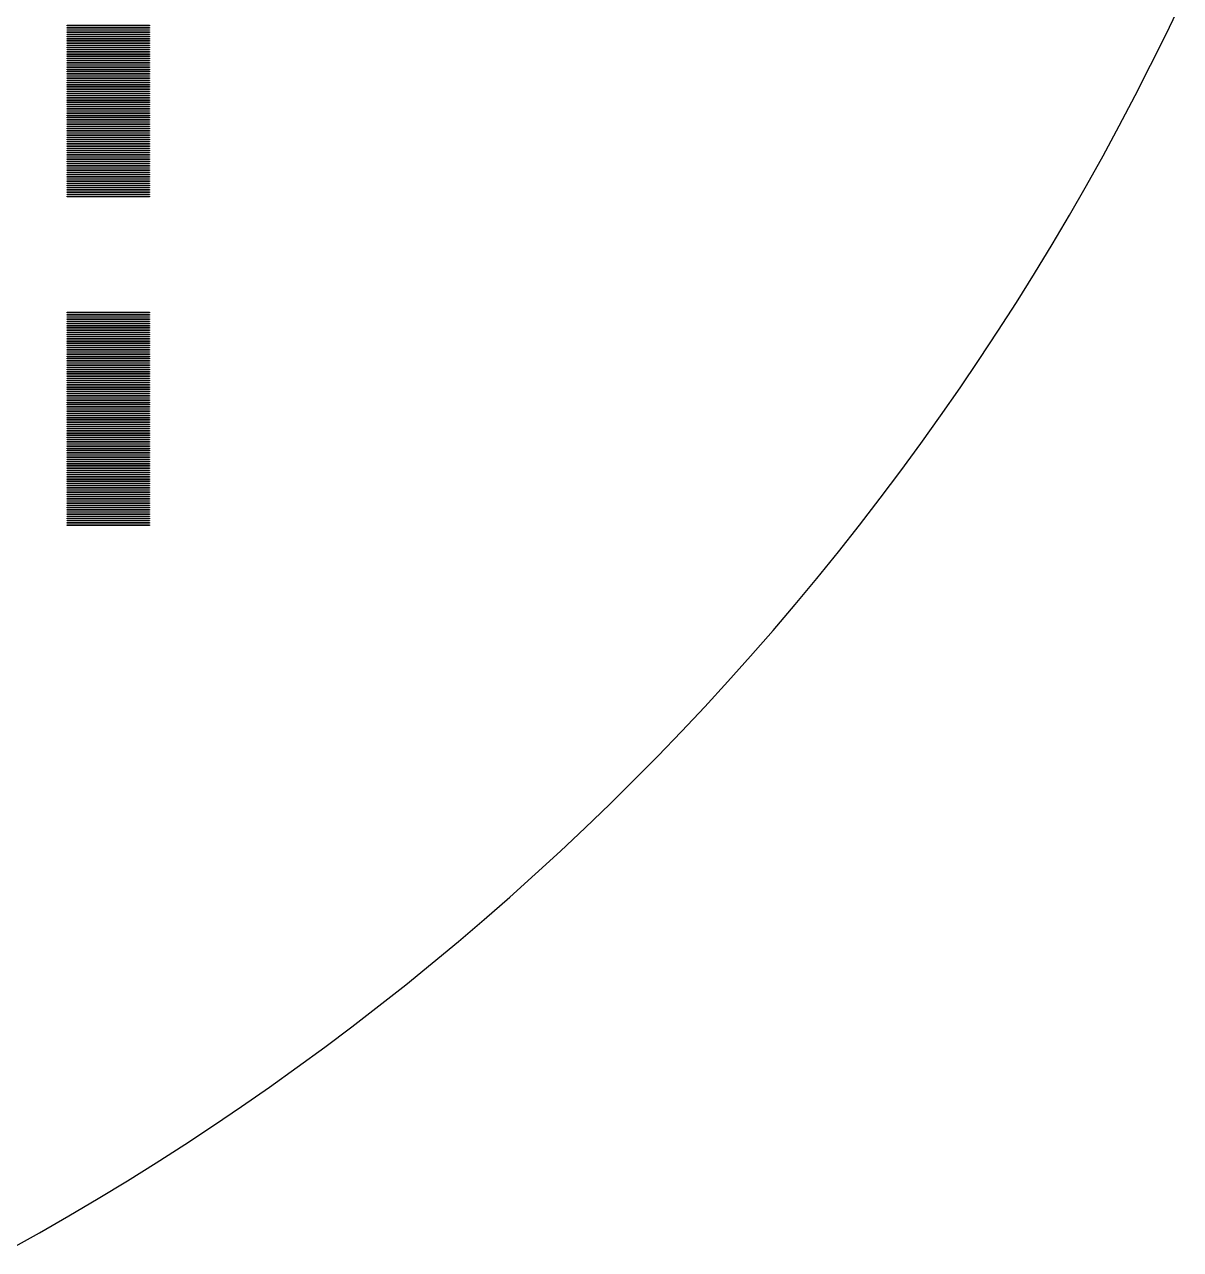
# Model space of a CAD drawing. Extents: x -18 to 83, y -18 to 83.
# Drawn here: x 56.97 to 78.08, y -12.17 to 10.2 of the extents above; entities that cross this region are included whole.
import ezdxf

# ---------------------------------------------------------------- set-up
doc = ezdxf.new("R2010")
doc.units = 0

msp = doc.modelspace()

# ---------------------------------------------------------------- linework, layer by layer
for p, q in [((77.8128, 10.0121), (78.0822, 10.573)), ((57.75, 10.175), (57.75, 10.185)), ((57.75, 10.185), (59.25, 10.185)), ((59.25, 10.175), (57.75, 10.175)), ((57.75, 10.135), (57.75, 10.145)), ((57.75, 10.145), (59.25, 10.145)), ((59.25, 10.135), (57.75, 10.135)), ((57.75, 10.095), (57.75, 10.105)), ((57.75, 10.105), (59.25, 10.105)), ((59.25, 10.095), (57.75, 10.095)), ((59.25, 10.185), (59.25, 10.175)), ((59.25, 10.145), (59.25, 10.135)), ((59.25, 10.105), (59.25, 10.095)), ((57.75, 10.055), (57.75, 10.065)), ((57.75, 10.065), (59.25, 10.065)), ((59.25, 10.055), (57.75, 10.055)), ((57.75, 10.015), (57.75, 10.025)), ((57.75, 10.025), (59.25, 10.025)), ((59.25, 10.015), (57.75, 10.015)), ((57.75, 9.97499), (57.75, 9.98499)), ((57.75, 9.98499), (59.25, 9.98499)), ((59.25, 9.97499), (57.75, 9.97499)), ((57.75, 9.935), (57.75, 9.94499)), ((57.75, 9.94499), (59.25, 9.94499)), ((59.25, 9.935), (57.75, 9.935)), ((57.75, 9.89499), (57.75, 9.905)), ((57.75, 9.905), (59.25, 9.905)), ((59.25, 9.89499), (57.75, 9.89499)), ((57.75, 9.855), (57.75, 9.86499)), ((57.75, 9.86499), (59.25, 9.86499)), ((59.25, 9.855), (57.75, 9.855)), ((59.25, 10.065), (59.25, 10.055)), ((59.25, 10.025), (59.25, 10.015)), ((59.25, 9.98499), (59.25, 9.97499)), ((59.25, 9.94499), (59.25, 9.935)), ((59.25, 9.905), (59.25, 9.89499)), ((59.25, 9.86499), (59.25, 9.855)), ((77.5365, 9.4547), (77.8128, 10.0121)), ((57.75, 9.81499), (57.75, 9.825)), ((57.75, 9.825), (59.25, 9.825)), ((59.25, 9.81499), (57.75, 9.81499)), ((57.75, 9.77499), (57.75, 9.78499)), ((57.75, 9.78499), (59.25, 9.78499)), ((59.25, 9.77499), (57.75, 9.77499)), ((57.75, 9.73499), (57.75, 9.745)), ((57.75, 9.745), (59.25, 9.745)), ((59.25, 9.73499), (57.75, 9.73499)), ((57.75, 9.69499), (57.75, 9.70499)), ((57.75, 9.70499), (59.25, 9.70499)), ((59.25, 9.69499), (57.75, 9.69499)), ((57.75, 9.655), (57.75, 9.66499)), ((57.75, 9.66499), (59.25, 9.66499)), ((59.25, 9.655), (57.75, 9.655)), ((57.75, 9.61499), (57.75, 9.625)), ((57.75, 9.625), (59.25, 9.625)), ((59.25, 9.825), (59.25, 9.81499)), ((59.25, 9.78499), (59.25, 9.77499)), ((59.25, 9.745), (59.25, 9.73499)), ((59.25, 9.70499), (59.25, 9.69499)), ((59.25, 9.66499), (59.25, 9.655)), ((59.25, 9.625), (59.25, 9.61499)), ((59.25, 9.61499), (57.75, 9.61499)), ((57.75, 9.575), (57.75, 9.58499)), ((57.75, 9.58499), (59.25, 9.58499)), ((59.25, 9.575), (57.75, 9.575)), ((57.75, 9.53499), (57.75, 9.545)), ((57.75, 9.545), (59.25, 9.545)), ((59.25, 9.53499), (57.75, 9.53499)), ((57.75, 9.495), (57.75, 9.50499)), ((57.75, 9.50499), (59.25, 9.50499)), ((59.25, 9.495), (57.75, 9.495)), ((57.75, 9.45499), (57.75, 9.465)), ((57.75, 9.465), (59.25, 9.465)), ((59.25, 9.45499), (57.75, 9.45499)), ((57.75, 9.41499), (57.75, 9.42499)), ((57.75, 9.42499), (59.25, 9.42499)), ((59.25, 9.41499), (57.75, 9.41499)), ((59.25, 9.58499), (59.25, 9.575)), ((59.25, 9.545), (59.25, 9.53499)), ((59.25, 9.50499), (59.25, 9.495)), ((59.25, 9.465), (59.25, 9.45499)), ((59.25, 9.42499), (59.25, 9.41499)), ((77.2533, 8.90068), (77.5365, 9.4547)), ((57.75, 9.375), (57.75, 9.38499)), ((57.75, 9.38499), (59.25, 9.38499)), ((59.25, 9.375), (57.75, 9.375)), ((57.75, 9.33499), (57.75, 9.34499)), ((57.75, 9.34499), (59.25, 9.34499)), ((59.25, 9.33499), (57.75, 9.33499)), ((57.75, 9.295), (57.75, 9.30499)), ((57.75, 9.30499), (59.25, 9.30499)), ((59.25, 9.295), (57.75, 9.295)), ((57.75, 9.25499), (57.75, 9.265)), ((57.75, 9.265), (59.25, 9.265)), ((59.25, 9.25499), (57.75, 9.25499)), ((57.75, 9.215), (57.75, 9.22499)), ((57.75, 9.22499), (59.25, 9.22499)), ((59.25, 9.215), (57.75, 9.215)), ((57.75, 9.17499), (57.75, 9.185)), ((57.75, 9.185), (59.25, 9.185)), ((59.25, 9.17499), (57.75, 9.17499)), ((59.25, 9.38499), (59.25, 9.375)), ((59.25, 9.34499), (59.25, 9.33499)), ((59.25, 9.30499), (59.25, 9.295)), ((59.25, 9.265), (59.25, 9.25499)), ((59.25, 9.22499), (59.25, 9.215)), ((59.25, 9.185), (59.25, 9.17499)), ((57.75, 9.13499), (57.75, 9.14499)), ((57.75, 9.14499), (59.25, 9.14499)), ((59.25, 9.13499), (57.75, 9.13499)), ((57.75, 9.09499), (57.75, 9.105)), ((57.75, 9.105), (59.25, 9.105)), ((59.25, 9.09499), (57.75, 9.09499)), ((57.75, 9.05499), (57.75, 9.06499)), ((57.75, 9.06499), (59.25, 9.06499)), ((59.25, 9.05499), (57.75, 9.05499)), ((57.75, 9.015), (57.75, 9.02499)), ((57.75, 9.02499), (59.25, 9.02499)), ((59.25, 9.015), (57.75, 9.015)), ((57.75, 8.97501), (57.75, 8.985)), ((57.75, 8.985), (59.25, 8.985)), ((59.25, 8.97501), (57.75, 8.97501)), ((59.25, 9.14499), (59.25, 9.13499)), ((59.25, 9.105), (59.25, 9.09499)), ((59.25, 9.06499), (59.25, 9.05499)), ((59.25, 9.02499), (59.25, 9.015)), ((59.25, 8.985), (59.25, 8.97501)), ((57.75, 8.93501), (57.75, 8.94501)), ((57.75, 8.94501), (59.25, 8.94501)), ((59.25, 8.93501), (57.75, 8.93501)), ((57.75, 8.895), (57.75, 8.90501)), ((57.75, 8.90501), (59.25, 8.90501)), ((59.25, 8.895), (57.75, 8.895)), ((57.75, 8.85501), (57.75, 8.86501)), ((57.75, 8.86501), (59.25, 8.86501)), ((59.25, 8.85501), (57.75, 8.85501)), ((57.75, 8.815), (57.75, 8.82501)), ((57.75, 8.82501), (59.25, 8.82501)), ((59.25, 8.815), (57.75, 8.815)), ((57.75, 8.77501), (57.75, 8.785)), ((57.75, 8.785), (59.25, 8.785)), ((59.25, 8.77501), (57.75, 8.77501)), ((57.75, 8.735), (57.75, 8.74501)), ((57.75, 8.74501), (59.25, 8.74501)), ((59.25, 8.735), (57.75, 8.735)), ((59.25, 8.94501), (59.25, 8.93501)), ((59.25, 8.90501), (59.25, 8.895)), ((59.25, 8.86501), (59.25, 8.85501)), ((59.25, 8.82501), (59.25, 8.815)), ((59.25, 8.785), (59.25, 8.77501)), ((59.25, 8.74501), (59.25, 8.735)), ((76.9634, 8.35017), (77.2533, 8.90068)), ((57.75, 8.69501), (57.75, 8.705)), ((57.75, 8.705), (59.25, 8.705)), ((59.25, 8.69501), (57.75, 8.69501)), ((57.75, 8.65501), (57.75, 8.66501)), ((57.75, 8.66501), (59.25, 8.66501)), ((59.25, 8.65501), (57.75, 8.65501)), ((57.75, 8.61501), (57.75, 8.625)), ((57.75, 8.625), (59.25, 8.625)), ((59.25, 8.61501), (57.75, 8.61501)), ((57.75, 8.57501), (57.75, 8.58501)), ((57.75, 8.58501), (59.25, 8.58501)), ((59.25, 8.57501), (57.75, 8.57501)), ((57.75, 8.535), (57.75, 8.54501)), ((57.75, 8.54501), (59.25, 8.54501)), ((59.25, 8.535), (57.75, 8.535)), ((57.75, 8.49501), (57.75, 8.505)), ((57.75, 8.505), (59.25, 8.505)), ((59.25, 8.705), (59.25, 8.69501)), ((59.25, 8.66501), (59.25, 8.65501)), ((59.25, 8.625), (59.25, 8.61501)), ((59.25, 8.58501), (59.25, 8.57501)), ((59.25, 8.54501), (59.25, 8.535)), ((59.25, 8.505), (59.25, 8.49501)), ((59.25, 8.49501), (57.75, 8.49501)), ((57.75, 8.455), (57.75, 8.46501)), ((57.75, 8.46501), (59.25, 8.46501)), ((59.25, 8.455), (57.75, 8.455)), ((57.75, 8.41501), (57.75, 8.425)), ((57.75, 8.425), (59.25, 8.425)), ((59.25, 8.41501), (57.75, 8.41501)), ((57.75, 8.375), (57.75, 8.38501)), ((57.75, 8.38501), (59.25, 8.38501)), ((59.25, 8.375), (57.75, 8.375)), ((57.75, 8.33501), (57.75, 8.345)), ((57.75, 8.345), (59.25, 8.345)), ((59.25, 8.33501), (57.75, 8.33501)), ((57.75, 8.29501), (57.75, 8.30501)), ((57.75, 8.30501), (59.25, 8.30501)), ((59.25, 8.29501), (57.75, 8.29501)), ((59.25, 8.46501), (59.25, 8.455)), ((59.25, 8.425), (59.25, 8.41501)), ((59.25, 8.38501), (59.25, 8.375)), ((59.25, 8.345), (59.25, 8.33501)), ((59.25, 8.30501), (59.25, 8.29501)), ((76.6667, 7.80327), (76.9634, 8.35017)), ((57.75, 8.255), (57.75, 8.26501)), ((57.75, 8.26501), (59.25, 8.26501)), ((59.25, 8.255), (57.75, 8.255)), ((57.75, 8.21501), (57.75, 8.22501)), ((57.75, 8.22501), (59.25, 8.22501)), ((59.25, 8.21501), (57.75, 8.21501)), ((57.75, 8.175), (57.75, 8.18501)), ((57.75, 8.18501), (59.25, 8.18501)), ((59.25, 8.175), (57.75, 8.175)), ((57.75, 8.13501), (57.75, 8.145)), ((57.75, 8.145), (59.25, 8.145)), ((59.25, 8.13501), (57.75, 8.13501)), ((57.75, 8.095), (57.75, 8.10501)), ((57.75, 8.10501), (59.25, 8.10501)), ((59.25, 8.095), (57.75, 8.095)), ((57.75, 8.05501), (57.75, 8.065)), ((57.75, 8.065), (59.25, 8.065)), ((59.25, 8.05501), (57.75, 8.05501)), ((59.25, 8.26501), (59.25, 8.255)), ((59.25, 8.22501), (59.25, 8.21501)), ((59.25, 8.18501), (59.25, 8.175)), ((59.25, 8.145), (59.25, 8.13501)), ((59.25, 8.10501), (59.25, 8.095)), ((59.25, 8.065), (59.25, 8.05501)), ((57.75, 8.01501), (57.75, 8.02501)), ((57.75, 8.02501), (59.25, 8.02501)), ((59.25, 8.01501), (57.75, 8.01501)), ((57.75, 7.97501), (57.75, 7.985)), ((57.75, 7.985), (59.25, 7.985)), ((59.25, 7.97501), (57.75, 7.97501)), ((57.75, 7.93501), (57.75, 7.94501)), ((57.75, 7.94501), (59.25, 7.94501)), ((59.25, 7.93501), (57.75, 7.93501)), ((57.75, 7.895), (57.75, 7.90501)), ((57.75, 7.90501), (59.25, 7.90501)), ((59.25, 7.895), (57.75, 7.895)), ((57.75, 7.85501), (57.75, 7.86501)), ((57.75, 7.86501), (59.25, 7.86501)), ((59.25, 7.85501), (57.75, 7.85501)), ((59.25, 8.02501), (59.25, 8.01501)), ((59.25, 7.985), (59.25, 7.97501)), ((59.25, 7.94501), (59.25, 7.93501)), ((59.25, 7.90501), (59.25, 7.895)), ((59.25, 7.86501), (59.25, 7.85501)), ((57.75, 7.815), (57.75, 7.82501)), ((57.75, 7.82501), (59.25, 7.82501)), ((59.25, 7.815), (57.75, 7.815)), ((57.75, 7.77501), (57.75, 7.785)), ((57.75, 7.785), (59.25, 7.785)), ((59.25, 7.77501), (57.75, 7.77501)), ((57.75, 7.735), (57.75, 7.74501)), ((57.75, 7.74501), (59.25, 7.74501)), ((59.25, 7.735), (57.75, 7.735)), ((57.75, 7.69501), (57.75, 7.705)), ((57.75, 7.705), (59.25, 7.705)), ((59.25, 7.69501), (57.75, 7.69501)), ((57.75, 7.65501), (57.75, 7.66501)), ((57.75, 7.66501), (59.25, 7.66501)), ((59.25, 7.65501), (57.75, 7.65501)), ((57.75, 7.61501), (57.75, 7.625)), ((57.75, 7.625), (59.25, 7.625)), ((59.25, 7.61501), (57.75, 7.61501)), ((59.25, 7.82501), (59.25, 7.815)), ((59.25, 7.785), (59.25, 7.77501)), ((59.25, 7.74501), (59.25, 7.735)), ((59.25, 7.705), (59.25, 7.69501)), ((59.25, 7.66501), (59.25, 7.65501)), ((59.25, 7.625), (59.25, 7.61501)), ((76.3634, 7.26006), (76.6667, 7.80327)), ((57.75, 7.57501), (57.75, 7.58501)), ((57.75, 7.58501), (59.25, 7.58501)), ((59.25, 7.57501), (57.75, 7.57501)), ((57.75, 7.535), (57.75, 7.54501)), ((57.75, 7.54501), (59.25, 7.54501)), ((59.25, 7.535), (57.75, 7.535)), ((57.75, 7.49501), (57.75, 7.505)), ((57.75, 7.505), (59.25, 7.505)), ((59.25, 7.49501), (57.75, 7.49501)), ((57.75, 7.455), (57.75, 7.46501)), ((57.75, 7.46501), (59.25, 7.46501)), ((59.25, 7.455), (57.75, 7.455)), ((57.75, 7.41501), (57.75, 7.425)), ((57.75, 7.425), (59.25, 7.425)), ((59.25, 7.41501), (57.75, 7.41501)), ((57.75, 7.375), (57.75, 7.38501)), ((57.75, 7.38501), (59.25, 7.38501)), ((59.25, 7.58501), (59.25, 7.57501)), ((59.25, 7.54501), (59.25, 7.535)), ((59.25, 7.505), (59.25, 7.49501)), ((59.25, 7.46501), (59.25, 7.455)), ((59.25, 7.425), (59.25, 7.41501)), ((59.25, 7.38501), (59.25, 7.375)), ((59.25, 7.375), (57.75, 7.375)), ((57.75, 7.33501), (57.75, 7.345)), ((57.75, 7.345), (59.25, 7.345)), ((59.25, 7.33501), (57.75, 7.33501)), ((57.75, 7.29501), (57.75, 7.30501)), ((57.75, 7.30501), (59.25, 7.30501)), ((59.25, 7.29501), (57.75, 7.29501)), ((57.75, 7.255), (57.75, 7.26501)), ((57.75, 7.26501), (59.25, 7.26501)), ((59.25, 7.255), (57.75, 7.255)), ((57.75, 7.21501), (57.75, 7.22501)), ((57.75, 7.22501), (59.25, 7.22501)), ((59.25, 7.21501), (57.75, 7.21501)), ((57.75, 7.175), (57.75, 7.18501)), ((57.75, 7.18501), (59.25, 7.18501)), ((59.25, 7.175), (57.75, 7.175)), ((59.25, 7.345), (59.25, 7.33501)), ((59.25, 7.30501), (59.25, 7.29501)), ((59.25, 7.26501), (59.25, 7.255)), ((59.25, 7.22501), (59.25, 7.21501)), ((59.25, 7.18501), (59.25, 7.175)), ((76.0534, 6.7206), (76.3634, 7.26006)), ((57.75, 7.13501), (57.75, 7.145)), ((57.75, 7.145), (59.25, 7.145)), ((59.25, 7.13501), (57.75, 7.13501)), ((57.75, 7.095), (57.75, 7.10501)), ((57.75, 7.10501), (59.25, 7.10501)), ((59.25, 7.095), (57.75, 7.095)), ((57.75, 7.05501), (57.75, 7.065)), ((57.75, 7.065), (59.25, 7.065)), ((59.25, 7.05501), (57.75, 7.05501)), ((59.25, 7.145), (59.25, 7.13501)), ((59.25, 7.10501), (59.25, 7.095)), ((59.25, 7.065), (59.25, 7.05501)), ((75.7368, 6.18498), (76.0534, 6.7206)), ((75.4137, 5.65329), (75.7368, 6.18498)), ((75.0841, 5.12561), (75.4137, 5.65329)), ((57.75, 4.935), (57.75, 4.94499)), ((57.75, 4.94499), (59.25, 4.94499)), ((59.25, 4.935), (57.75, 4.935)), ((59.25, 4.94499), (59.25, 4.935)), ((74.748, 4.60202), (75.0841, 5.12561)), ((57.75, 4.89499), (57.75, 4.905)), ((57.75, 4.905), (59.25, 4.905)), ((59.25, 4.89499), (57.75, 4.89499)), ((57.75, 4.855), (57.75, 4.86499)), ((57.75, 4.86499), (59.25, 4.86499)), ((59.25, 4.855), (57.75, 4.855)), ((57.75, 4.81499), (57.75, 4.825)), ((57.75, 4.825), (59.25, 4.825)), ((59.25, 4.81499), (57.75, 4.81499)), ((57.75, 4.77499), (57.75, 4.78499)), ((57.75, 4.78499), (59.25, 4.78499)), ((59.25, 4.77499), (57.75, 4.77499)), ((57.75, 4.73499), (57.75, 4.745)), ((57.75, 4.745), (59.25, 4.745)), ((59.25, 4.73499), (57.75, 4.73499)), ((57.75, 4.69499), (57.75, 4.70499)), ((57.75, 4.70499), (59.25, 4.70499)), ((59.25, 4.905), (59.25, 4.89499)), ((59.25, 4.86499), (59.25, 4.855)), ((59.25, 4.825), (59.25, 4.81499)), ((59.25, 4.78499), (59.25, 4.77499)), ((59.25, 4.745), (59.25, 4.73499)), ((59.25, 4.70499), (59.25, 4.69499)), ((59.25, 4.69499), (57.75, 4.69499)), ((57.75, 4.655), (57.75, 4.66499)), ((57.75, 4.66499), (59.25, 4.66499)), ((59.25, 4.655), (57.75, 4.655)), ((57.75, 4.61499), (57.75, 4.625)), ((57.75, 4.625), (59.25, 4.625)), ((59.25, 4.61499), (57.75, 4.61499)), ((57.75, 4.575), (57.75, 4.58499)), ((57.75, 4.58499), (59.25, 4.58499)), ((59.25, 4.575), (57.75, 4.575)), ((57.75, 4.53499), (57.75, 4.545)), ((57.75, 4.545), (59.25, 4.545)), ((59.25, 4.53499), (57.75, 4.53499)), ((57.75, 4.495), (57.75, 4.50499)), ((57.75, 4.50499), (59.25, 4.50499)), ((59.25, 4.495), (57.75, 4.495)), ((59.25, 4.66499), (59.25, 4.655)), ((59.25, 4.625), (59.25, 4.61499)), ((59.25, 4.58499), (59.25, 4.575)), ((59.25, 4.545), (59.25, 4.53499)), ((59.25, 4.50499), (59.25, 4.495)), ((74.4055, 4.08258), (74.748, 4.60202)), ((57.75, 4.45499), (57.75, 4.465)), ((57.75, 4.465), (59.25, 4.465)), ((59.25, 4.45499), (57.75, 4.45499)), ((57.75, 4.41499), (57.75, 4.42499)), ((57.75, 4.42499), (59.25, 4.42499)), ((59.25, 4.41499), (57.75, 4.41499)), ((57.75, 4.375), (57.75, 4.38499)), ((57.75, 4.38499), (59.25, 4.38499)), ((59.25, 4.375), (57.75, 4.375)), ((57.75, 4.33499), (57.75, 4.34499)), ((57.75, 4.34499), (59.25, 4.34499)), ((59.25, 4.33499), (57.75, 4.33499)), ((57.75, 4.295), (57.75, 4.30499)), ((57.75, 4.30499), (59.25, 4.30499)), ((59.25, 4.295), (57.75, 4.295)), ((57.75, 4.25499), (57.75, 4.265)), ((57.75, 4.265), (59.25, 4.265)), ((59.25, 4.25499), (57.75, 4.25499)), ((59.25, 4.465), (59.25, 4.45499)), ((59.25, 4.42499), (59.25, 4.41499)), ((59.25, 4.38499), (59.25, 4.375)), ((59.25, 4.34499), (59.25, 4.33499)), ((59.25, 4.30499), (59.25, 4.295)), ((59.25, 4.265), (59.25, 4.25499)), ((57.75, 4.215), (57.75, 4.22499)), ((57.75, 4.22499), (59.25, 4.22499)), ((59.25, 4.215), (57.75, 4.215)), ((57.75, 4.17499), (57.75, 4.185)), ((57.75, 4.185), (59.25, 4.185)), ((59.25, 4.17499), (57.75, 4.17499)), ((57.75, 4.13499), (57.75, 4.14499)), ((57.75, 4.14499), (59.25, 4.14499)), ((59.25, 4.13499), (57.75, 4.13499)), ((57.75, 4.09499), (57.75, 4.105)), ((57.75, 4.105), (59.25, 4.105)), ((59.25, 4.09499), (57.75, 4.09499)), ((57.75, 4.05499), (57.75, 4.06499)), ((57.75, 4.06499), (59.25, 4.06499)), ((59.25, 4.05499), (57.75, 4.05499)), ((59.25, 4.22499), (59.25, 4.215)), ((59.25, 4.185), (59.25, 4.17499)), ((59.25, 4.14499), (59.25, 4.13499)), ((59.25, 4.105), (59.25, 4.09499)), ((59.25, 4.06499), (59.25, 4.05499)), ((74.0567, 3.56738), (74.4055, 4.08258)), ((57.75, 4.015), (57.75, 4.02499)), ((57.75, 4.02499), (59.25, 4.02499)), ((59.25, 4.015), (57.75, 4.015)), ((57.75, 3.97499), (57.75, 3.98499)), ((57.75, 3.98499), (59.25, 3.98499)), ((59.25, 3.97499), (57.75, 3.97499)), ((57.75, 3.935), (57.75, 3.94499)), ((57.75, 3.94499), (59.25, 3.94499)), ((59.25, 3.935), (57.75, 3.935)), ((57.75, 3.89499), (57.75, 3.905)), ((57.75, 3.905), (59.25, 3.905)), ((59.25, 3.89499), (57.75, 3.89499)), ((57.75, 3.855), (57.75, 3.86499)), ((57.75, 3.86499), (59.25, 3.86499)), ((59.25, 3.855), (57.75, 3.855)), ((57.75, 3.81499), (57.75, 3.825)), ((57.75, 3.825), (59.25, 3.825)), ((59.25, 3.81499), (57.75, 3.81499)), ((59.25, 4.02499), (59.25, 4.015)), ((59.25, 3.98499), (59.25, 3.97499)), ((59.25, 3.94499), (59.25, 3.935)), ((59.25, 3.905), (59.25, 3.89499)), ((59.25, 3.86499), (59.25, 3.855)), ((59.25, 3.825), (59.25, 3.81499)), ((57.75, 3.77499), (57.75, 3.78499)), ((57.75, 3.78499), (59.25, 3.78499)), ((59.25, 3.77499), (57.75, 3.77499)), ((57.75, 3.73499), (57.75, 3.745)), ((57.75, 3.745), (59.25, 3.745)), ((59.25, 3.73499), (57.75, 3.73499)), ((57.75, 3.69499), (57.75, 3.70499)), ((57.75, 3.70499), (59.25, 3.70499)), ((59.25, 3.69499), (57.75, 3.69499)), ((57.75, 3.655), (57.75, 3.66499)), ((57.75, 3.66499), (59.25, 3.66499)), ((59.25, 3.655), (57.75, 3.655)), ((57.75, 3.61499), (57.75, 3.625)), ((57.75, 3.625), (59.25, 3.625)), ((59.25, 3.61499), (57.75, 3.61499)), ((57.75, 3.575), (57.75, 3.58499)), ((57.75, 3.58499), (59.25, 3.58499)), ((59.25, 3.78499), (59.25, 3.77499)), ((59.25, 3.745), (59.25, 3.73499)), ((59.25, 3.70499), (59.25, 3.69499)), ((59.25, 3.66499), (59.25, 3.655)), ((59.25, 3.625), (59.25, 3.61499)), ((59.25, 3.58499), (59.25, 3.575)), ((59.25, 3.575), (57.75, 3.575)), ((57.75, 3.53499), (57.75, 3.545)), ((57.75, 3.545), (59.25, 3.545)), ((59.25, 3.53499), (57.75, 3.53499)), ((57.75, 3.495), (57.75, 3.50499)), ((57.75, 3.50499), (59.25, 3.50499)), ((59.25, 3.495), (57.75, 3.495)), ((57.75, 3.45499), (57.75, 3.465)), ((57.75, 3.465), (59.25, 3.465)), ((59.25, 3.45499), (57.75, 3.45499)), ((57.75, 3.41499), (57.75, 3.42499)), ((57.75, 3.42499), (59.25, 3.42499)), ((59.25, 3.41499), (57.75, 3.41499)), ((57.75, 3.375), (57.75, 3.38499)), ((57.75, 3.38499), (59.25, 3.38499)), ((59.25, 3.375), (57.75, 3.375)), ((59.25, 3.545), (59.25, 3.53499)), ((59.25, 3.50499), (59.25, 3.495)), ((59.25, 3.465), (59.25, 3.45499)), ((59.25, 3.42499), (59.25, 3.41499)), ((59.25, 3.38499), (59.25, 3.375)), ((73.7015, 3.05652), (74.0567, 3.56738)), ((57.75, 3.33499), (57.75, 3.34499)), ((57.75, 3.34499), (59.25, 3.34499)), ((59.25, 3.33499), (57.75, 3.33499)), ((57.75, 3.295), (57.75, 3.30499)), ((57.75, 3.30499), (59.25, 3.30499)), ((59.25, 3.295), (57.75, 3.295)), ((57.75, 3.25499), (57.75, 3.265)), ((57.75, 3.265), (59.25, 3.265)), ((59.25, 3.25499), (57.75, 3.25499)), ((57.75, 3.215), (57.75, 3.22499)), ((57.75, 3.22499), (59.25, 3.22499)), ((59.25, 3.215), (57.75, 3.215)), ((57.75, 3.17499), (57.75, 3.185)), ((57.75, 3.185), (59.25, 3.185)), ((59.25, 3.17499), (57.75, 3.17499)), ((57.75, 3.13499), (57.75, 3.14499)), ((57.75, 3.14499), (59.25, 3.14499)), ((59.25, 3.13499), (57.75, 3.13499)), ((59.25, 3.34499), (59.25, 3.33499)), ((59.25, 3.30499), (59.25, 3.295)), ((59.25, 3.265), (59.25, 3.25499)), ((59.25, 3.22499), (59.25, 3.215)), ((59.25, 3.185), (59.25, 3.17499)), ((59.25, 3.14499), (59.25, 3.13499)), ((57.75, 3.09499), (57.75, 3.105)), ((57.75, 3.105), (59.25, 3.105)), ((59.25, 3.09499), (57.75, 3.09499)), ((57.75, 3.05499), (57.75, 3.06499)), ((57.75, 3.06499), (59.25, 3.06499)), ((59.25, 3.05499), (57.75, 3.05499)), ((57.75, 3.015), (57.75, 3.02499)), ((57.75, 3.02499), (59.25, 3.02499)), ((59.25, 3.015), (57.75, 3.015)), ((57.75, 2.97501), (57.75, 2.985)), ((57.75, 2.985), (59.25, 2.985)), ((59.25, 2.97501), (57.75, 2.97501)), ((57.75, 2.93501), (57.75, 2.94501)), ((57.75, 2.94501), (59.25, 2.94501)), ((59.25, 2.93501), (57.75, 2.93501)), ((59.25, 3.105), (59.25, 3.09499)), ((59.25, 3.06499), (59.25, 3.05499)), ((59.25, 3.02499), (59.25, 3.015)), ((59.25, 2.985), (59.25, 2.97501)), ((59.25, 2.94501), (59.25, 2.93501)), ((73.3402, 2.55003), (73.7015, 3.05652)), ((57.75, 2.895), (57.75, 2.90501)), ((57.75, 2.90501), (59.25, 2.90501)), ((59.25, 2.895), (57.75, 2.895)), ((57.75, 2.85501), (57.75, 2.86501)), ((57.75, 2.86501), (59.25, 2.86501)), ((59.25, 2.85501), (57.75, 2.85501)), ((57.75, 2.815), (57.75, 2.82501)), ((57.75, 2.82501), (59.25, 2.82501)), ((59.25, 2.815), (57.75, 2.815)), ((57.75, 2.77501), (57.75, 2.785)), ((57.75, 2.785), (59.25, 2.785)), ((59.25, 2.77501), (57.75, 2.77501)), ((57.75, 2.735), (57.75, 2.74501)), ((57.75, 2.74501), (59.25, 2.74501)), ((59.25, 2.735), (57.75, 2.735)), ((57.75, 2.69501), (57.75, 2.705)), ((57.75, 2.705), (59.25, 2.705)), ((59.25, 2.69501), (57.75, 2.69501)), ((59.25, 2.90501), (59.25, 2.895)), ((59.25, 2.86501), (59.25, 2.85501)), ((59.25, 2.82501), (59.25, 2.815)), ((59.25, 2.785), (59.25, 2.77501)), ((59.25, 2.74501), (59.25, 2.735)), ((59.25, 2.705), (59.25, 2.69501)), ((57.75, 2.65501), (57.75, 2.66501)), ((57.75, 2.66501), (59.25, 2.66501)), ((59.25, 2.65501), (57.75, 2.65501)), ((57.75, 2.61501), (57.75, 2.625)), ((57.75, 2.625), (59.25, 2.625)), ((59.25, 2.61501), (57.75, 2.61501)), ((57.75, 2.57501), (57.75, 2.58501)), ((57.75, 2.58501), (59.25, 2.58501)), ((59.25, 2.57501), (57.75, 2.57501)), ((57.75, 2.535), (57.75, 2.54501)), ((57.75, 2.54501), (59.25, 2.54501)), ((59.25, 2.535), (57.75, 2.535)), ((57.75, 2.49501), (57.75, 2.505)), ((57.75, 2.505), (59.25, 2.505)), ((59.25, 2.49501), (57.75, 2.49501)), ((57.75, 2.455), (57.75, 2.46501)), ((57.75, 2.46501), (59.25, 2.46501)), ((59.25, 2.66501), (59.25, 2.65501)), ((59.25, 2.625), (59.25, 2.61501)), ((59.25, 2.58501), (59.25, 2.57501)), ((59.25, 2.54501), (59.25, 2.535)), ((59.25, 2.505), (59.25, 2.49501)), ((59.25, 2.46501), (59.25, 2.455)), ((72.9726, 2.04803), (73.3402, 2.55003)), ((59.25, 2.455), (57.75, 2.455)), ((57.75, 2.41501), (57.75, 2.425)), ((57.75, 2.425), (59.25, 2.425)), ((59.25, 2.41501), (57.75, 2.41501)), ((57.75, 2.375), (57.75, 2.38501)), ((57.75, 2.38501), (59.25, 2.38501)), ((59.25, 2.375), (57.75, 2.375)), ((57.75, 2.33501), (57.75, 2.345)), ((57.75, 2.345), (59.25, 2.345)), ((59.25, 2.33501), (57.75, 2.33501)), ((57.75, 2.29501), (57.75, 2.30501)), ((57.75, 2.30501), (59.25, 2.30501)), ((59.25, 2.29501), (57.75, 2.29501)), ((57.75, 2.255), (57.75, 2.26501)), ((57.75, 2.26501), (59.25, 2.26501)), ((59.25, 2.255), (57.75, 2.255)), ((59.25, 2.425), (59.25, 2.41501)), ((59.25, 2.38501), (59.25, 2.375)), ((59.25, 2.345), (59.25, 2.33501)), ((59.25, 2.30501), (59.25, 2.29501)), ((59.25, 2.26501), (59.25, 2.255)), ((57.75, 2.21501), (57.75, 2.22501)), ((57.75, 2.22501), (59.25, 2.22501)), ((59.25, 2.21501), (57.75, 2.21501)), ((57.75, 2.175), (57.75, 2.18501)), ((57.75, 2.18501), (59.25, 2.18501)), ((59.25, 2.175), (57.75, 2.175)), ((57.75, 2.13501), (57.75, 2.145)), ((57.75, 2.145), (59.25, 2.145)), ((59.25, 2.13501), (57.75, 2.13501)), ((57.75, 2.095), (57.75, 2.10501)), ((57.75, 2.10501), (59.25, 2.10501)), ((59.25, 2.095), (57.75, 2.095)), ((57.75, 2.05501), (57.75, 2.065)), ((57.75, 2.065), (59.25, 2.065)), ((59.25, 2.05501), (57.75, 2.05501)), ((57.75, 2.01501), (57.75, 2.02501)), ((57.75, 2.02501), (59.25, 2.02501)), ((59.25, 2.01501), (57.75, 2.01501)), ((59.25, 2.22501), (59.25, 2.21501)), ((59.25, 2.18501), (59.25, 2.175)), ((59.25, 2.145), (59.25, 2.13501)), ((59.25, 2.10501), (59.25, 2.095)), ((59.25, 2.065), (59.25, 2.05501)), ((59.25, 2.02501), (59.25, 2.01501)), ((72.5989, 1.55058), (72.9726, 2.04803)), ((57.75, 1.97501), (57.75, 1.985)), ((57.75, 1.985), (59.25, 1.985)), ((59.25, 1.97501), (57.75, 1.97501)), ((57.75, 1.93501), (57.75, 1.94501)), ((57.75, 1.94501), (59.25, 1.94501)), ((59.25, 1.93501), (57.75, 1.93501)), ((57.75, 1.895), (57.75, 1.90501)), ((57.75, 1.90501), (59.25, 1.90501)), ((59.25, 1.895), (57.75, 1.895)), ((57.75, 1.85501), (57.75, 1.86501)), ((57.75, 1.86501), (59.25, 1.86501)), ((59.25, 1.85501), (57.75, 1.85501)), ((57.75, 1.815), (57.75, 1.82501)), ((57.75, 1.82501), (59.25, 1.82501)), ((59.25, 1.815), (57.75, 1.815)), ((59.25, 1.985), (59.25, 1.97501)), ((59.25, 1.94501), (59.25, 1.93501)), ((59.25, 1.90501), (59.25, 1.895)), ((59.25, 1.86501), (59.25, 1.85501)), ((59.25, 1.82501), (59.25, 1.815)), ((57.75, 1.77501), (57.75, 1.785)), ((57.75, 1.785), (59.25, 1.785)), ((59.25, 1.77501), (57.75, 1.77501)), ((57.75, 1.735), (57.75, 1.74501)), ((57.75, 1.74501), (59.25, 1.74501)), ((59.25, 1.735), (57.75, 1.735)), ((57.75, 1.69501), (57.75, 1.705)), ((57.75, 1.705), (59.25, 1.705)), ((59.25, 1.69501), (57.75, 1.69501)), ((57.75, 1.65501), (57.75, 1.66501)), ((57.75, 1.66501), (59.25, 1.66501)), ((59.25, 1.65501), (57.75, 1.65501)), ((57.75, 1.61501), (57.75, 1.625)), ((57.75, 1.625), (59.25, 1.625)), ((59.25, 1.61501), (57.75, 1.61501)), ((57.75, 1.57501), (57.75, 1.58501)), ((57.75, 1.58501), (59.25, 1.58501)), ((59.25, 1.57501), (57.75, 1.57501)), ((59.25, 1.785), (59.25, 1.77501)), ((59.25, 1.74501), (59.25, 1.735)), ((59.25, 1.705), (59.25, 1.69501)), ((59.25, 1.66501), (59.25, 1.65501)), ((59.25, 1.625), (59.25, 1.61501)), ((59.25, 1.58501), (59.25, 1.57501)), ((57.75, 1.535), (57.75, 1.54501)), ((57.75, 1.54501), (59.25, 1.54501)), ((59.25, 1.535), (57.75, 1.535)), ((57.75, 1.49501), (57.75, 1.505)), ((57.75, 1.505), (59.25, 1.505)), ((59.25, 1.49501), (57.75, 1.49501)), ((57.75, 1.455), (57.75, 1.46501)), ((57.75, 1.46501), (59.25, 1.46501)), ((59.25, 1.455), (57.75, 1.455)), ((57.75, 1.41501), (57.75, 1.425)), ((57.75, 1.425), (59.25, 1.425)), ((59.25, 1.41501), (57.75, 1.41501)), ((57.75, 1.375), (57.75, 1.38501)), ((57.75, 1.38501), (59.25, 1.38501)), ((59.25, 1.375), (57.75, 1.375)), ((57.75, 1.33501), (57.75, 1.345)), ((57.75, 1.345), (59.25, 1.345)), ((59.25, 1.54501), (59.25, 1.535)), ((59.25, 1.505), (59.25, 1.49501)), ((59.25, 1.46501), (59.25, 1.455)), ((59.25, 1.425), (59.25, 1.41501)), ((59.25, 1.38501), (59.25, 1.375)), ((59.25, 1.345), (59.25, 1.33501)), ((72.2192, 1.05775), (72.5989, 1.55058)), ((59.25, 1.33501), (57.75, 1.33501)), ((57.75, 1.29501), (57.75, 1.30501)), ((57.75, 1.30501), (59.25, 1.30501)), ((59.25, 1.29501), (57.75, 1.29501)), ((57.75, 1.255), (57.75, 1.26501)), ((57.75, 1.26501), (59.25, 1.26501)), ((59.25, 1.255), (57.75, 1.255)), ((57.75, 1.21501), (57.75, 1.22501)), ((57.75, 1.22501), (59.25, 1.22501)), ((59.25, 1.21501), (57.75, 1.21501)), ((57.75, 1.175), (57.75, 1.18501)), ((57.75, 1.18501), (59.25, 1.18501)), ((59.25, 1.175), (57.75, 1.175)), ((57.75, 1.13501), (57.75, 1.145)), ((57.75, 1.145), (59.25, 1.145)), ((59.25, 1.13501), (57.75, 1.13501)), ((59.25, 1.30501), (59.25, 1.29501)), ((59.25, 1.26501), (59.25, 1.255)), ((59.25, 1.22501), (59.25, 1.21501)), ((59.25, 1.18501), (59.25, 1.175)), ((59.25, 1.145), (59.25, 1.13501)), ((57.75, 1.095), (57.75, 1.10501)), ((57.75, 1.10501), (59.25, 1.10501)), ((59.25, 1.095), (57.75, 1.095)), ((57.75, 1.05501), (57.75, 1.065)), ((57.75, 1.065), (59.25, 1.065)), ((59.25, 1.05501), (57.75, 1.05501)), ((59.25, 1.10501), (59.25, 1.095)), ((59.25, 1.065), (59.25, 1.05501)), ((71.8334, 0.56961), (72.2192, 1.05775)), ((71.4416, 0.08626), (71.8334, 0.56961)), ((71.044, -0.39226), (71.4416, 0.08626)), ((70.6405, -0.86586), (71.044, -0.39226)), ((70.2312, -1.33447), (70.6405, -0.86586)), ((69.8162, -1.79803), (70.2312, -1.33447)), ((69.3956, -2.25647), (69.8162, -1.79803)), ((68.9693, -2.7097), (69.3956, -2.25647)), ((68.5376, -3.15767), (68.9693, -2.7097)), ((68.1003, -3.60031), (68.5376, -3.15767)), ((67.6577, -4.03755), (68.1003, -3.60031)), ((67.2097, -4.46931), (67.6577, -4.03755)), ((66.7565, -4.89557), (67.2097, -4.46931)), ((66.298, -5.31621), (66.7565, -4.89557)), ((65.8345, -5.7312), (66.298, -5.31621)), ((65.3659, -6.14049), (65.8345, -5.7312)), ((64.8923, -6.54398), (65.3659, -6.14049)), ((64.4137, -6.94162), (64.8923, -6.54398)), ((63.9304, -7.33337), (64.4137, -6.94162)), ((63.4422, -7.71916), (63.9304, -7.33337)), ((62.9494, -8.09892), (63.4422, -7.71916)), ((62.452, -8.47261), (62.9494, -8.09892)), ((61.95, -8.84018), (62.452, -8.47261)), ((61.4435, -9.20154), (61.95, -8.84018)), ((60.9326, -9.55667), (61.4435, -9.20154)), ((60.4174, -9.9055), (60.9326, -9.55667)), ((59.898, -10.248), (60.4174, -9.9055)), ((59.3744, -10.5841), (59.898, -10.248)), ((58.8467, -10.9137), (59.3744, -10.5841)), ((58.315, -11.2368), (58.8467, -10.9137)), ((57.7794, -11.5534), (58.315, -11.2368)), ((57.2399, -11.8634), (57.7794, -11.5534)), ((56.6967, -12.1667), (57.2399, -11.8634))]:
    msp.add_line(p, q)

doc.saveas('drawing.dxf')
